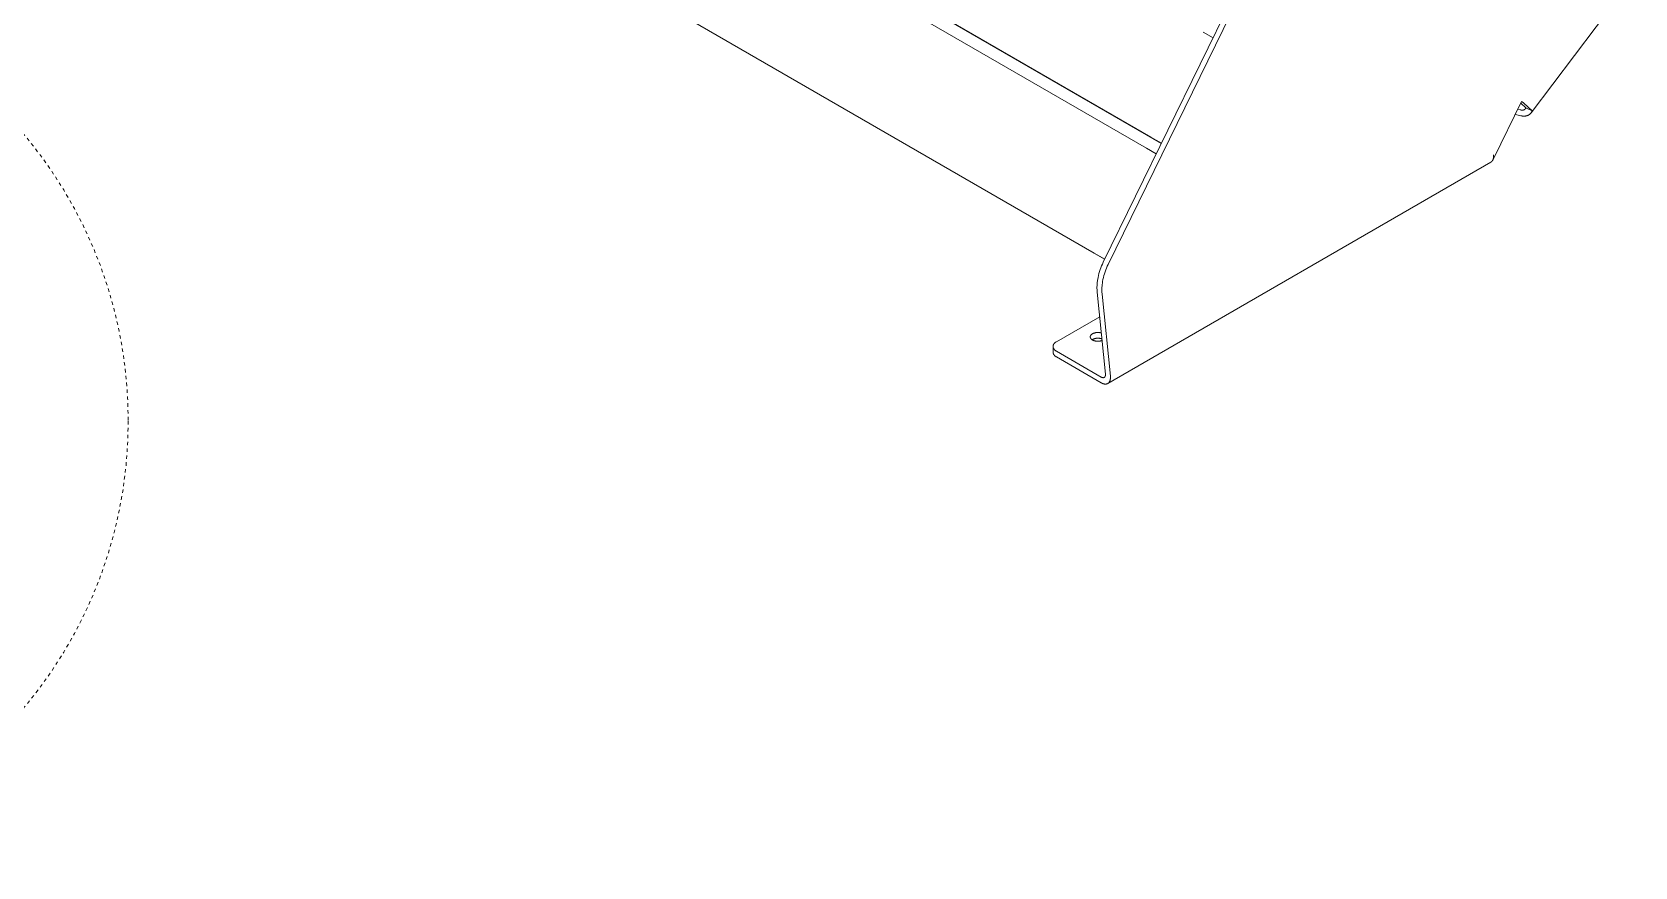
# Model space of a CAD drawing. Header units: inches. Extents: x 3 to 193, y 3 to 134.
# Drawn here: x 127.72 to 174.38, y 23.14 to 47.44 of the extents above; entities that cross this region are included whole.
import ezdxf

# ---------------------------------------------------------------- set-up
doc = ezdxf.new("R2010")
doc.units = ezdxf.units.IN
doc.linetypes.add('HIDDEN', pattern=[1.905, 1.27, -0.635])
doc.layers.add('ZANO_R', color=7, linetype='Continuous', lineweight=0)
doc.layers.add('ZANO_R_przerywana', color=250, linetype='HIDDEN', lineweight=0)

msp = doc.modelspace()

# ---------------------------------------------------------------- linework, layer by layer
at = {"layer": 'ZANO_R'}
for p, q in [((131.06935, 61.24986), (160.29165, 44.37836)), ((130.86058, 60.97695), (160.1579, 44.06214)), ((160.59531, 44.19862), (131.57853, 60.95147)), ((128.9591, 58.14039), (158.63987, 41.00418)), ((158.94353, 40.82445), (129.46828, 57.84199)), ((165.09337, 53.38705), (158.90082, 40.73721)), ((165.23685, 53.32455), (159.04431, 40.67471)), ((174.38136, 49.0801), (171.35569, 45.0837)), ((161.81044, 47.43587), (161.80968, 47.43632)), ((161.81044, 47.43587), (162.09766, 47.26756)), ((170.27381, 43.76272), (171.08104, 45.41169)), ((171.20681, 45.23578), (171.06065, 45.37004)), ((171.08104, 45.41169), (171.09559, 45.40371)), ((171.09559, 45.40371), (171.10986, 45.39526)), ((171.10986, 45.39526), (171.12385, 45.38635)), ((171.12385, 45.38635), (171.13754, 45.37697)), ((171.13754, 45.37697), (171.15092, 45.36715)), ((171.15092, 45.36715), (171.3884, 45.14899)), ((170.89976, 45.04138), (171.05548, 45.00208)), ((171.05548, 45.169), (170.97249, 45.18994)), ((171.05548, 45.169), (171.06151, 45.16758)), ((171.06874, 44.99896), (171.05548, 45.00208)), ((171.06151, 45.16758), (171.0676, 45.16636)), ((171.0676, 45.16636), (171.07375, 45.16534)), ((171.08216, 44.99627), (171.06874, 44.99896)), ((171.07375, 45.16534), (171.07685, 45.16492)), ((171.07685, 45.16492), (171.07994, 45.16454)), ((171.07994, 45.16454), (171.08305, 45.16423)), ((171.09569, 44.99403), (171.08216, 44.99627)), ((171.08305, 45.16423), (171.08616, 45.16397)), ((171.08616, 45.16397), (171.08927, 45.16377)), ((171.08927, 45.16377), (171.09238, 45.16363)), ((171.09238, 45.16363), (171.09549, 45.16355)), ((171.09549, 45.16355), (171.0986, 45.16353)), ((171.10249, 44.99309), (171.09569, 44.99403)), ((171.0986, 45.16353), (171.1017, 45.16357)), ((171.1017, 45.16357), (171.10479, 45.16368)), ((171.10931, 44.99227), (171.10249, 44.99309)), ((171.10479, 45.16368), (171.10787, 45.16385)), ((171.10787, 45.16385), (171.11094, 45.16408)), ((171.11614, 44.99158), (171.10931, 44.99227)), ((171.11094, 45.16408), (171.114, 45.16438)), ((171.114, 45.16438), (171.11703, 45.16474)), ((171.12298, 44.99101), (171.11614, 44.99158)), ((171.11703, 45.16474), (171.12005, 45.16516)), ((171.12005, 45.16516), (171.12305, 45.16565)), ((171.12983, 44.99057), (171.12298, 44.99101)), ((171.12305, 45.16565), (171.12602, 45.16621)), ((171.12602, 45.16621), (171.12897, 45.16683)), ((171.12897, 45.16683), (171.13189, 45.16752)), ((171.13667, 44.99026), (171.12983, 44.99057)), ((171.13189, 45.16752), (171.13478, 45.16827)), ((171.13478, 45.16827), (171.13763, 45.16909)), ((171.14351, 44.99009), (171.13667, 44.99026)), ((171.13763, 45.16909), (171.14046, 45.16997)), ((171.14046, 45.16997), (171.14324, 45.17092)), ((171.14324, 45.17092), (171.14599, 45.17193)), ((171.15035, 44.99004), (171.14351, 44.99009)), ((171.14599, 45.17193), (171.1487, 45.173)), ((171.1487, 45.173), (171.15136, 45.17414)), ((171.15717, 44.99014), (171.15035, 44.99004)), ((171.15136, 45.17414), (171.15398, 45.17533)), ((171.15398, 45.17533), (171.15656, 45.17659)), ((171.15656, 45.17659), (171.15909, 45.17791)), ((171.16397, 44.99037), (171.15717, 44.99014)), ((171.15909, 45.17791), (171.16156, 45.17929)), ((171.16156, 45.17929), (171.16399, 45.18072)), ((171.17075, 44.99074), (171.16397, 44.99037)), ((171.16399, 45.18072), (171.16637, 45.18221)), ((171.16637, 45.18221), (171.16869, 45.18376)), ((171.16869, 45.18376), (171.17095, 45.18536)), ((171.1775, 44.99125), (171.17075, 44.99074)), ((171.17095, 45.18536), (171.17316, 45.18701)), ((171.17316, 45.18701), (171.17531, 45.18872)), ((171.17531, 45.18872), (171.17741, 45.19047)), ((171.17741, 45.19047), (171.17944, 45.19227)), ((171.18422, 44.9919), (171.1775, 44.99125)), ((171.17944, 45.19227), (171.18141, 45.19412)), ((171.18141, 45.19412), (171.18332, 45.19602)), ((171.18332, 45.19602), (171.18517, 45.19796)), ((171.1909, 44.9927), (171.18422, 44.9919)), ((171.18517, 45.19796), (171.18696, 45.19994)), ((171.18696, 45.19994), (171.18868, 45.20195)), ((171.18868, 45.20195), (171.19034, 45.20401)), ((171.19034, 45.20401), (171.19193, 45.2061)), ((171.19754, 44.99364), (171.1909, 44.9927)), ((171.19193, 45.2061), (171.19346, 45.20823)), ((171.19346, 45.20823), (171.19493, 45.21039)), ((171.19493, 45.21039), (171.19633, 45.21258)), ((171.19633, 45.21258), (171.19766, 45.2148)), ((171.20414, 44.99472), (171.19754, 44.99364)), ((171.19766, 45.2148), (171.19893, 45.21705)), ((171.19893, 45.21705), (171.20014, 45.21932)), ((171.20014, 45.21932), (171.20128, 45.22162)), ((171.20128, 45.22162), (171.20236, 45.22394)), ((171.20236, 45.22394), (171.20337, 45.22627)), ((171.20337, 45.22627), (171.20433, 45.22863)), ((171.21068, 44.99594), (171.20414, 44.99472)), ((171.20433, 45.22863), (171.20521, 45.231)), ((171.20521, 45.231), (171.20604, 45.23338)), ((171.20604, 45.23338), (171.20681, 45.23578)), ((171.3884, 45.14899), (171.20681, 45.23578)), ((171.21716, 44.99731), (171.21068, 44.99594)), ((171.22358, 44.99882), (171.21716, 44.99731)), ((171.22994, 45.00048), (171.22358, 44.99882)), ((171.23623, 45.00228), (171.22994, 45.00048)), ((171.24244, 45.00422), (171.23623, 45.00228)), ((171.24856, 45.0063), (171.24244, 45.00422)), ((171.25461, 45.00852), (171.24856, 45.0063)), ((171.26057, 45.01088), (171.25461, 45.00852)), ((171.26643, 45.01338), (171.26057, 45.01088)), ((171.27219, 45.01601), (171.26643, 45.01338)), ((171.27786, 45.01878), (171.27219, 45.01601)), ((171.28342, 45.02168), (171.27786, 45.01878)), ((171.28887, 45.02471), (171.28342, 45.02168)), ((171.29421, 45.02786), (171.28887, 45.02471)), ((171.29944, 45.03114), (171.29421, 45.02786)), ((171.30454, 45.03455), (171.29944, 45.03114)), ((171.30952, 45.03807), (171.30454, 45.03455)), ((171.31438, 45.04171), (171.30952, 45.03807)), ((171.31912, 45.04546), (171.31438, 45.04171)), ((171.32372, 45.04932), (171.31912, 45.04546)), ((171.32819, 45.05328), (171.32372, 45.04932)), ((171.33253, 45.05735), (171.32819, 45.05328)), ((171.33674, 45.06152), (171.33253, 45.05735)), ((171.3408, 45.06578), (171.33674, 45.06152)), ((171.34473, 45.07013), (171.3408, 45.06578)), ((171.34852, 45.07458), (171.34473, 45.07013)), ((171.35217, 45.0791), (171.34852, 45.07458)), ((171.35568, 45.08371), (171.35217, 45.0791)), ((171.35904, 45.08839), (171.35568, 45.08371)), ((171.36227, 45.09314), (171.35904, 45.08839)), ((171.36535, 45.09796), (171.36227, 45.09314)), ((171.36828, 45.10285), (171.36535, 45.09796)), ((171.37108, 45.10779), (171.36828, 45.10285)), ((171.37373, 45.11279), (171.37108, 45.10779)), ((171.37625, 45.11784), (171.37373, 45.11279)), ((171.37862, 45.12294), (171.37625, 45.11784)), ((171.38085, 45.12808), (171.37862, 45.12294)), ((171.38294, 45.13326), (171.38085, 45.12808)), ((171.3849, 45.13847), (171.38294, 45.13326)), ((171.38672, 45.14372), (171.3849, 45.13847)), ((171.3884, 45.14899), (171.38672, 45.14372)), ((160.29165, 44.37836), (160.59599, 44.20001)), ((160.15867, 44.0617), (160.1579, 44.06214)), ((160.15867, 44.0617), (160.44588, 43.89338)), ((170.18838, 43.6503), (159.03523, 37.21103)), ((170.19295, 43.65338), (170.18838, 43.6503)), ((170.1974, 43.65661), (170.19295, 43.65338)), ((170.20175, 43.65999), (170.1974, 43.65661)), ((170.20598, 43.66352), (170.20175, 43.65999)), ((170.21009, 43.66718), (170.20598, 43.66352)), ((170.21407, 43.67099), (170.21009, 43.66718)), ((170.21792, 43.67492), (170.21407, 43.67099)), ((170.22164, 43.67898), (170.21792, 43.67492)), ((170.22522, 43.68317), (170.22164, 43.67898)), ((170.22865, 43.68747), (170.22522, 43.68317)), ((170.23194, 43.69189), (170.22865, 43.68747)), ((170.23508, 43.69642), (170.23194, 43.69189)), ((170.23806, 43.70105), (170.23508, 43.69642)), ((170.24088, 43.70577), (170.23806, 43.70105)), ((170.24354, 43.71059), (170.24088, 43.70577)), ((170.24604, 43.7155), (170.24354, 43.71059)), ((170.24837, 43.72049), (170.24604, 43.7155)), ((170.25054, 43.72555), (170.24837, 43.72049)), ((170.25252, 43.73069), (170.25054, 43.72555)), ((170.25434, 43.73589), (170.25252, 43.73069)), ((170.25598, 43.74114), (170.25434, 43.73589)), ((170.25744, 43.74645), (170.25598, 43.74114)), ((170.25872, 43.75181), (170.25744, 43.74645)), ((170.25982, 43.7572), (170.25872, 43.75181)), ((170.26073, 43.76263), (170.25982, 43.7572)), ((170.26146, 43.76809), (170.26073, 43.76263)), ((170.26146, 43.76809), (170.26308, 43.77877)), ((170.27381, 43.76272), (170.26146, 43.76809)), ((170.26308, 43.77877), (170.26435, 43.78949)), ((170.26403, 43.86031), (170.27381, 43.76272)), ((170.26435, 43.78949), (170.26527, 43.80024)), ((170.26544, 43.84339), (170.2646, 43.85416)), ((170.26527, 43.80024), (170.26584, 43.81102)), ((170.26593, 43.83261), (170.26544, 43.84339)), ((170.26584, 43.81102), (170.26606, 43.82182)), ((170.26606, 43.82182), (170.26593, 43.83261)), ((158.63987, 41.00418), (158.94421, 40.82583)), ((158.85348, 40.63236), (158.83205, 40.57829)), ((158.87644, 40.68539), (158.85348, 40.63236)), ((158.90082, 40.73721), (158.87644, 40.68539)), ((159.01993, 40.62289), (158.99696, 40.56986)), ((159.04431, 40.67471), (159.01993, 40.62289)), ((158.72663, 40.13127), (158.72433, 40.10385)), ((158.72946, 40.15888), (158.72663, 40.13127)), ((158.73281, 40.18665), (158.72946, 40.15888)), ((158.73668, 40.21457), (158.73281, 40.18665)), ((158.74106, 40.24259), (158.73668, 40.21457)), ((158.75137, 40.29888), (158.74106, 40.24259)), ((158.7637, 40.35531), (158.75137, 40.29888)), ((158.778, 40.41167), (158.7637, 40.35531)), ((158.79421, 40.46775), (158.778, 40.41167)), ((158.81226, 40.52336), (158.79421, 40.46775)), ((158.83205, 40.57829), (158.81226, 40.52336)), ((158.88016, 40.15207), (158.87629, 40.12416)), ((158.88454, 40.18009), (158.88016, 40.15207)), ((158.89485, 40.23638), (158.88454, 40.18009)), ((158.90718, 40.29281), (158.89485, 40.23638)), ((158.92148, 40.34917), (158.90718, 40.29281)), ((158.9377, 40.40526), (158.92148, 40.34917)), ((158.95574, 40.46086), (158.9377, 40.40526)), ((158.97553, 40.5158), (158.95574, 40.46086)), ((158.99696, 40.56986), (158.97553, 40.5158)), ((158.72051, 40.02295), (158.72027, 39.99651)), ((158.72027, 39.99651), (158.72053, 39.97038)), ((158.72127, 40.04966), (158.72051, 40.02295)), ((158.72053, 39.97038), (158.72129, 39.94457)), ((158.72254, 40.07664), (158.72127, 40.04966)), ((158.72129, 39.94457), (158.72254, 39.9191)), ((158.72433, 40.10385), (158.72254, 40.07664)), ((158.72254, 39.9191), (158.72428, 39.89399)), ((158.72428, 39.89399), (158.72651, 39.86926)), ((158.72651, 39.86926), (158.96562, 37.48251)), ((158.86399, 39.96045), (158.86375, 39.93402)), ((158.86375, 39.93402), (158.86401, 39.90788)), ((158.86475, 39.98717), (158.86399, 39.96045)), ((158.86401, 39.90788), (158.86477, 39.88207)), ((158.86602, 40.01414), (158.86475, 39.98717)), ((158.86477, 39.88207), (158.86602, 39.8566)), ((158.86781, 40.04135), (158.86602, 40.01414)), ((158.86602, 39.8566), (158.86777, 39.8315)), ((158.86777, 39.8315), (158.86999, 39.80677)), ((158.87012, 40.06877), (158.86781, 40.04135)), ((158.86999, 39.80677), (159.1091, 37.42001)), ((158.87294, 40.09638), (158.87012, 40.06877)), ((158.87629, 40.12416), (158.87294, 40.09638)), ((157.541, 38.42717), (158.79826, 39.15305)), ((157.4412, 38.28806), (157.44123, 38.29061)), ((157.4412, 38.12114), (157.4412, 38.28806)), ((157.44123, 38.28552), (157.4412, 38.28806)), ((157.44123, 38.29061), (157.44131, 38.29316)), ((157.44131, 38.28297), (157.44123, 38.28552)), ((157.44131, 38.29316), (157.44146, 38.2957)), ((157.44146, 38.28043), (157.44131, 38.28297)), ((157.44146, 38.2957), (157.44165, 38.29824)), ((157.44165, 38.27789), (157.44146, 38.28043)), ((157.44165, 38.29824), (157.44191, 38.30078)), ((157.44191, 38.27535), (157.44165, 38.27789)), ((157.44191, 38.30078), (157.44222, 38.30332)), ((157.44222, 38.27281), (157.44191, 38.27535)), ((157.44222, 38.30332), (157.44259, 38.30585)), ((157.44259, 38.27028), (157.44222, 38.27281)), ((157.44259, 38.30585), (157.44302, 38.30838)), ((157.44302, 38.26775), (157.44259, 38.27028)), ((157.44302, 38.30838), (157.4435, 38.3109)), ((157.4435, 38.26522), (157.44302, 38.26775)), ((157.4435, 38.3109), (157.44404, 38.31342)), ((157.44404, 38.26271), (157.4435, 38.26522)), ((157.44404, 38.31342), (157.44463, 38.31593)), ((157.44463, 38.31593), (157.44528, 38.31844)), ((157.44528, 38.31844), (157.44599, 38.32093)), ((157.44599, 38.32093), (157.44675, 38.32342)), ((157.44675, 38.32342), (157.44756, 38.3259)), ((157.44756, 38.3259), (157.44843, 38.32837)), ((157.44843, 38.32837), (157.44935, 38.33084)), ((157.44935, 38.33084), (157.45032, 38.33329)), ((157.45032, 38.33329), (157.45135, 38.33572)), ((157.45135, 38.33572), (157.45243, 38.33815)), ((157.45243, 38.33815), (157.45356, 38.34057)), ((157.45356, 38.34057), (157.45474, 38.34297)), ((157.45474, 38.34297), (157.45597, 38.34536)), ((157.45597, 38.34536), (157.45725, 38.34774)), ((157.45725, 38.34774), (157.45858, 38.3501)), ((157.45858, 38.3501), (157.45996, 38.35245)), ((157.45996, 38.35245), (157.46139, 38.35478)), ((157.46139, 38.35478), (157.46287, 38.3571)), ((157.46287, 38.3571), (157.46596, 38.36168)), ((157.46596, 38.36168), (157.46923, 38.3662)), ((157.46923, 38.3662), (157.47267, 38.37064)), ((157.47267, 38.37064), (157.47629, 38.37501)), ((157.47629, 38.37501), (157.48007, 38.37931)), ((157.48007, 38.37931), (157.484, 38.38352)), ((157.484, 38.38352), (157.48809, 38.38765)), ((157.48809, 38.38765), (157.49232, 38.3917)), ((157.49232, 38.3917), (157.49668, 38.39566)), ((157.49668, 38.39566), (157.50118, 38.39953)), ((157.50118, 38.39953), (157.5058, 38.40331)), ((157.5058, 38.40331), (157.51053, 38.407)), ((157.51053, 38.407), (157.51538, 38.4106)), ((157.51538, 38.4106), (157.52032, 38.41411)), ((157.52032, 38.41411), (157.52536, 38.41751)), ((157.52536, 38.41751), (157.53049, 38.42083)), ((157.53049, 38.42083), (157.53571, 38.42405)), ((157.53571, 38.42405), (157.541, 38.42717)), ((158.5242, 38.56792), (158.52419, 38.56627)), ((158.52419, 38.56627), (158.5242, 38.56461)), ((158.52426, 38.56958), (158.5242, 38.56792)), ((158.5242, 38.56461), (158.52426, 38.56296)), ((158.52435, 38.57123), (158.52426, 38.56958)), ((158.52426, 38.56296), (158.52435, 38.56131)), ((158.52448, 38.57289), (158.52435, 38.57123)), ((158.52435, 38.56131), (158.52448, 38.55965)), ((158.52465, 38.57454), (158.52448, 38.57289)), ((158.52448, 38.55965), (158.52465, 38.558)), ((158.52485, 38.57619), (158.52465, 38.57454)), ((158.52465, 38.558), (158.52485, 38.55635)), ((158.52509, 38.57783), (158.52485, 38.57619)), ((158.52485, 38.55635), (158.52509, 38.55471)), ((158.52537, 38.57948), (158.52509, 38.57783)), ((158.52509, 38.55471), (158.52537, 38.55306)), ((158.52568, 38.58112), (158.52537, 38.57948)), ((158.52537, 38.55306), (158.52568, 38.55142)), ((158.52603, 38.58275), (158.52568, 38.58112)), ((158.52568, 38.55142), (158.52603, 38.54979)), ((158.52642, 38.58438), (158.52603, 38.58275)), ((158.52603, 38.54979), (158.52642, 38.54815)), ((158.52684, 38.58601), (158.52642, 38.58438)), ((158.52642, 38.54815), (158.52684, 38.54653)), ((158.5273, 38.58764), (158.52684, 38.58601)), ((158.52684, 38.54653), (158.5273, 38.5449)), ((158.52779, 38.58925), (158.5273, 38.58764)), ((158.5273, 38.5449), (158.52779, 38.54329)), ((158.52832, 38.59087), (158.52779, 38.58925)), ((158.52779, 38.54329), (158.52832, 38.54167)), ((158.52889, 38.59247), (158.52832, 38.59087)), ((158.52832, 38.54167), (158.52889, 38.54007)), ((158.52948, 38.59407), (158.52889, 38.59247)), ((158.52889, 38.54007), (158.52948, 38.53847)), ((158.53012, 38.59566), (158.52948, 38.59407)), ((158.52948, 38.53847), (158.53012, 38.53688)), ((158.53078, 38.59725), (158.53012, 38.59566)), ((158.53012, 38.53688), (158.53078, 38.53529)), ((158.53149, 38.59883), (158.53078, 38.59725)), ((158.53078, 38.53529), (158.53149, 38.53371)), ((158.53222, 38.6004), (158.53149, 38.59883)), ((158.53149, 38.53371), (158.53222, 38.53214)), ((158.53299, 38.60196), (158.53222, 38.6004)), ((158.53222, 38.53214), (158.53299, 38.53058)), ((158.53379, 38.60351), (158.53299, 38.60196)), ((158.53299, 38.53058), (158.53379, 38.52903)), ((158.53462, 38.60506), (158.53379, 38.60351)), ((158.53379, 38.52903), (158.53462, 38.52748)), ((158.53549, 38.60659), (158.53462, 38.60506)), ((158.53462, 38.52748), (158.53549, 38.52595)), ((158.53638, 38.60812), (158.53549, 38.60659)), ((158.53549, 38.52595), (158.53638, 38.52442)), ((158.53731, 38.60963), (158.53638, 38.60812)), ((158.53638, 38.52442), (158.53731, 38.5229)), ((158.53827, 38.61114), (158.53731, 38.60963)), ((158.53731, 38.5229), (158.53827, 38.5214)), ((158.54028, 38.61412), (158.53827, 38.61114)), ((158.53827, 38.5214), (158.54028, 38.51842)), ((158.5424, 38.61706), (158.54028, 38.61412)), ((158.54028, 38.51842), (158.5424, 38.51548)), ((158.54464, 38.61995), (158.5424, 38.61706)), ((158.5424, 38.51548), (158.54464, 38.51259)), ((158.54699, 38.62279), (158.54464, 38.61995)), ((158.54464, 38.51259), (158.54699, 38.50975)), ((158.54945, 38.62558), (158.54699, 38.62279)), ((158.54699, 38.50975), (158.54945, 38.50696)), ((158.55201, 38.62832), (158.54945, 38.62558)), ((158.54945, 38.50696), (158.55201, 38.50422)), ((158.55466, 38.631), (158.55201, 38.62832)), ((158.55201, 38.50422), (158.55466, 38.50154)), ((158.55741, 38.63363), (158.55466, 38.631)), ((158.55466, 38.50154), (158.55741, 38.49891)), ((158.56025, 38.63621), (158.55741, 38.63363)), ((158.55741, 38.49891), (158.56025, 38.49633)), ((158.56317, 38.63872), (158.56025, 38.63621)), ((158.56025, 38.49633), (158.56317, 38.49381)), ((158.56617, 38.64118), (158.56317, 38.63872)), ((158.56317, 38.49381), (158.56617, 38.49136)), ((158.56925, 38.64358), (158.56617, 38.64118)), ((158.56617, 38.49136), (158.56925, 38.48896)), ((158.5724, 38.64592), (158.56925, 38.64358)), ((158.56925, 38.48896), (158.5724, 38.48662)), ((158.57562, 38.6482), (158.5724, 38.64592)), ((158.5724, 38.48662), (158.57562, 38.48434)), ((158.57889, 38.65041), (158.57562, 38.6482)), ((158.57562, 38.48434), (158.57889, 38.48213)), ((158.5834, 38.48638), (158.57787, 38.48281)), ((158.58223, 38.65257), (158.57889, 38.65041)), ((158.57889, 38.48213), (158.58223, 38.47997)), ((158.58562, 38.65466), (158.58223, 38.65257)), ((158.58223, 38.47997), (158.58562, 38.47788)), ((158.58905, 38.48976), (158.5834, 38.48638)), ((158.58905, 38.65669), (158.58562, 38.65466)), ((158.58562, 38.47788), (158.58905, 38.47585)), ((158.59984, 38.66193), (158.58905, 38.65669)), ((158.58905, 38.48976), (158.59963, 38.49488)), ((158.58905, 38.47585), (158.59519, 38.47245)), ((158.59519, 38.47245), (158.60164, 38.46913)), ((158.59963, 38.49488), (158.61037, 38.49965)), ((158.6108, 38.66679), (158.59984, 38.66193)), ((158.60164, 38.46913), (158.60841, 38.46591)), ((158.60841, 38.46591), (158.61549, 38.46282)), ((158.61037, 38.49965), (158.62126, 38.50405)), ((158.62193, 38.67128), (158.6108, 38.66679)), ((158.61549, 38.46282), (158.62289, 38.45985)), ((158.62126, 38.50405), (158.63229, 38.50808)), ((158.6332, 38.67538), (158.62193, 38.67128)), ((158.62289, 38.45985), (158.63058, 38.45702)), ((158.63058, 38.45702), (158.63856, 38.45435)), ((158.63229, 38.50808), (158.64346, 38.51174)), ((158.6446, 38.6791), (158.6332, 38.67538)), ((158.63856, 38.45435), (158.64681, 38.45184)), ((158.64346, 38.51174), (158.65474, 38.51503)), ((158.65612, 38.68242), (158.6446, 38.6791)), ((158.64681, 38.45184), (158.65533, 38.44952)), ((158.65474, 38.51503), (158.66612, 38.51793)), ((158.65533, 38.44952), (158.66409, 38.44739)), ((158.66775, 38.68535), (158.65612, 38.68242)), ((158.66409, 38.44739), (158.67307, 38.44546)), ((158.66612, 38.51793), (158.67759, 38.52046)), ((158.67948, 38.68787), (158.66775, 38.68535)), ((158.67307, 38.44546), (158.68225, 38.44375)), ((158.67759, 38.52046), (158.68914, 38.5226)), ((158.69128, 38.68999), (158.67948, 38.68787)), ((158.68225, 38.44375), (158.69162, 38.44227)), ((158.68914, 38.5226), (158.70076, 38.52435)), ((158.70315, 38.69171), (158.69128, 38.68999)), ((158.69162, 38.44227), (158.70114, 38.44101)), ((158.70076, 38.52435), (158.71243, 38.52571)), ((158.70114, 38.44101), (158.7108, 38.44)), ((158.71507, 38.69301), (158.70315, 38.69171)), ((158.7108, 38.44), (158.72055, 38.43923)), ((158.71243, 38.52571), (158.72414, 38.52668)), ((158.72703, 38.69391), (158.71507, 38.69301)), ((158.72055, 38.43923), (158.73038, 38.43871)), ((158.72414, 38.52668), (158.73587, 38.52726)), ((158.73902, 38.6944), (158.72703, 38.69391)), ((158.73038, 38.43871), (158.74026, 38.43844)), ((158.73587, 38.52726), (158.74762, 38.52744)), ((158.75101, 38.69448), (158.73902, 38.6944)), ((158.74026, 38.43844), (158.75015, 38.43843)), ((158.74762, 38.52744), (158.75936, 38.52723)), ((158.75015, 38.43843), (158.76003, 38.43867)), ((158.763, 38.69414), (158.75101, 38.69448)), ((158.75936, 38.52723), (158.7711, 38.52663)), ((158.76003, 38.43867), (158.76986, 38.43917)), ((158.77497, 38.69339), (158.763, 38.69414)), ((158.76986, 38.43917), (158.77962, 38.43991)), ((158.7711, 38.52663), (158.7828, 38.52563)), ((158.7869, 38.69224), (158.77497, 38.69339)), ((158.77962, 38.43991), (158.78929, 38.44091)), ((158.7828, 38.52563), (158.79447, 38.52425)), ((158.7988, 38.69067), (158.7869, 38.69224)), ((158.78929, 38.44091), (158.79882, 38.44214)), ((158.79447, 38.52425), (158.80608, 38.52247)), ((158.81063, 38.6887), (158.7988, 38.69067)), ((158.79882, 38.44214), (158.80821, 38.44361)), ((158.80608, 38.52247), (158.81763, 38.52031)), ((158.80821, 38.44361), (158.81741, 38.4453)), ((158.82238, 38.68633), (158.81063, 38.6887)), ((158.81741, 38.4453), (158.82641, 38.4472)), ((158.81763, 38.52031), (158.8291, 38.51776)), ((158.83405, 38.68355), (158.82238, 38.68633)), ((158.82641, 38.4472), (158.83519, 38.44931)), ((158.8291, 38.51776), (158.84047, 38.51483)), ((158.84561, 38.68038), (158.83405, 38.68355)), ((158.83519, 38.44931), (158.84373, 38.45162)), ((158.84047, 38.51483), (158.85174, 38.51152)), ((158.84373, 38.45162), (158.85201, 38.45411)), ((158.85174, 38.51152), (158.8629, 38.50783)), ((158.85201, 38.45411), (158.86002, 38.45676)), ((158.86002, 38.45676), (158.86773, 38.45958)), ((157.44123, 38.11859), (157.4412, 38.12114)), ((157.44131, 38.11605), (157.44123, 38.11859)), ((157.44146, 38.1135), (157.44131, 38.11605)), ((157.44165, 38.11096), (157.44146, 38.1135)), ((157.44191, 38.10842), (157.44165, 38.11096)), ((157.44222, 38.10589), (157.44191, 38.10842)), ((157.44259, 38.10335), (157.44222, 38.10589)), ((157.44302, 38.10082), (157.44259, 38.10335)), ((157.4435, 38.0983), (157.44302, 38.10082)), ((157.44404, 38.09578), (157.4435, 38.0983)), ((157.44463, 38.2602), (157.44404, 38.26271)), ((157.44463, 38.09327), (157.44404, 38.09578)), ((157.44528, 38.25769), (157.44463, 38.2602)), ((157.44528, 38.09077), (157.44463, 38.09327)), ((157.44599, 38.25519), (157.44528, 38.25769)), ((157.44599, 38.08827), (157.44528, 38.09077)), ((157.44675, 38.25271), (157.44599, 38.25519)), ((157.44675, 38.08578), (157.44599, 38.08827)), ((157.44756, 38.25022), (157.44675, 38.25271)), ((157.44756, 38.0833), (157.44675, 38.08578)), ((157.44843, 38.24775), (157.44756, 38.25022)), ((157.44843, 38.08083), (157.44756, 38.0833)), ((157.44935, 38.24529), (157.44843, 38.24775)), ((157.44935, 38.07837), (157.44843, 38.08083)), ((157.45032, 38.24284), (157.44935, 38.24529)), ((157.45032, 38.07592), (157.44935, 38.07837)), ((157.45135, 38.2404), (157.45032, 38.24284)), ((157.45135, 38.07348), (157.45032, 38.07592)), ((157.45243, 38.23798), (157.45135, 38.2404)), ((157.45243, 38.07105), (157.45135, 38.07348)), ((157.45356, 38.23556), (157.45243, 38.23798)), ((157.45356, 38.06864), (157.45243, 38.07105)), ((157.45474, 38.23316), (157.45356, 38.23556)), ((157.45474, 38.06623), (157.45356, 38.06864)), ((157.45597, 38.23077), (157.45474, 38.23316)), ((157.45597, 38.06384), (157.45474, 38.06623)), ((157.45725, 38.22839), (157.45597, 38.23077)), ((157.45725, 38.06147), (157.45597, 38.06384)), ((157.45858, 38.22603), (157.45725, 38.22839)), ((157.45858, 38.05911), (157.45725, 38.06147)), ((157.45996, 38.22368), (157.45858, 38.22603)), ((157.45996, 38.05676), (157.45858, 38.05911)), ((157.46139, 38.22135), (157.45996, 38.22368)), ((157.46139, 38.05443), (157.45996, 38.05676)), ((157.46287, 38.21903), (157.46139, 38.22135)), ((157.46287, 38.05211), (157.46139, 38.05443)), ((157.46596, 38.21445), (157.46287, 38.21903)), ((157.46596, 38.04752), (157.46287, 38.05211)), ((157.46923, 38.20993), (157.46596, 38.21445)), ((157.46923, 38.04301), (157.46596, 38.04752)), ((157.47267, 38.20549), (157.46923, 38.20993)), ((157.47267, 38.03856), (157.46923, 38.04301)), ((157.47629, 38.20111), (157.47267, 38.20549)), ((157.47629, 38.03419), (157.47267, 38.03856)), ((157.48007, 38.19682), (157.47629, 38.20111)), ((157.48007, 38.0299), (157.47629, 38.03419)), ((157.484, 38.19261), (157.48007, 38.19682)), ((157.484, 38.02568), (157.48007, 38.0299)), ((157.48809, 38.18847), (157.484, 38.19261)), ((157.48809, 38.02155), (157.484, 38.02568)), ((157.49232, 38.18443), (157.48809, 38.18847)), ((157.49232, 38.0175), (157.48809, 38.02155)), ((157.49668, 38.18047), (157.49232, 38.18443)), ((157.49668, 38.01354), (157.49232, 38.0175)), ((157.50118, 38.1766), (157.49668, 38.18047)), ((157.50118, 38.00967), (157.49668, 38.01354)), ((157.5058, 38.17281), (157.50118, 38.1766)), ((157.5058, 38.00589), (157.50118, 38.00967)), ((157.51053, 38.16912), (157.5058, 38.17281)), ((157.51053, 38.0022), (157.5058, 38.00589)), ((157.51538, 38.16553), (157.51053, 38.16912)), ((157.51538, 37.9986), (157.51053, 38.0022)), ((157.52032, 38.16202), (157.51538, 38.16553)), ((157.52032, 37.9951), (157.51538, 37.9986)), ((157.52536, 38.15861), (157.52032, 38.16202)), ((157.52536, 37.99169), (157.52032, 37.9951)), ((157.53049, 38.1553), (157.52536, 38.15861)), ((157.53049, 37.98838), (157.52536, 37.99169)), ((157.53571, 38.15208), (157.53049, 38.1553)), ((157.53571, 37.98516), (157.53049, 37.98838)), ((157.541, 38.14896), (157.53571, 38.15208)), ((157.541, 37.98204), (157.53571, 37.98516)), ((158.84605, 37.39549), (157.541, 38.14896)), ((157.541, 37.98204), (158.84605, 37.22856)), ((158.84605, 37.39549), (158.84915, 37.39374)), ((158.84915, 37.39374), (158.85227, 37.39208)), ((158.85227, 37.39208), (158.85539, 37.39051)), ((158.85539, 37.39051), (158.85853, 37.38903)), ((158.85853, 37.38903), (158.86166, 37.38765)), ((158.86166, 37.38765), (158.8648, 37.38636)), ((158.8648, 37.38636), (158.86794, 37.38517)), ((158.86794, 37.38517), (158.87107, 37.38407)), ((158.87107, 37.38407), (158.8742, 37.38309)), ((158.8742, 37.38309), (158.87731, 37.38221)), ((158.87731, 37.38221), (158.8804, 37.38143)), ((158.8804, 37.38143), (158.88348, 37.38076)), ((158.88348, 37.38076), (158.88653, 37.3802)), ((158.88653, 37.3802), (158.88956, 37.37976)), ((158.88956, 37.37976), (158.89107, 37.37957)), ((158.89107, 37.37957), (158.89256, 37.37942)), ((158.89256, 37.37942), (158.89405, 37.37929)), ((158.89405, 37.37929), (158.89553, 37.3792)), ((158.89553, 37.3792), (158.897, 37.37912)), ((158.897, 37.37912), (158.89846, 37.37908)), ((158.89846, 37.37908), (158.89991, 37.37907)), ((158.89991, 37.37907), (158.90135, 37.37908)), ((158.90135, 37.37908), (158.90278, 37.37912)), ((158.90278, 37.37912), (158.9042, 37.37919)), ((158.9042, 37.37919), (158.90561, 37.37929)), ((158.90561, 37.37929), (158.90701, 37.37942)), ((158.90701, 37.37942), (158.90839, 37.37957)), ((158.90839, 37.37957), (158.90977, 37.37975)), ((158.90977, 37.37975), (158.91113, 37.37996)), ((158.91113, 37.37996), (158.91248, 37.38019)), ((158.91248, 37.38019), (158.91381, 37.38046)), ((158.91381, 37.38046), (158.91513, 37.38075)), ((158.91513, 37.38075), (158.91644, 37.38106)), ((158.91644, 37.38106), (158.91773, 37.38141)), ((158.91773, 37.38141), (158.91901, 37.38178)), ((158.91901, 37.38178), (158.92027, 37.38217)), ((158.92027, 37.38217), (158.92152, 37.38259)), ((158.92152, 37.38259), (158.92275, 37.38304)), ((158.92275, 37.38304), (158.92397, 37.38352)), ((158.92397, 37.38352), (158.92517, 37.38401)), ((158.92517, 37.38401), (158.92636, 37.38454)), ((158.92636, 37.38454), (158.92753, 37.38509)), ((158.92753, 37.38509), (158.92868, 37.38566)), ((158.92868, 37.38566), (158.92982, 37.38626)), ((158.92982, 37.38626), (158.93093, 37.38688)), ((158.93093, 37.38688), (158.93204, 37.38752)), ((158.93204, 37.38752), (158.93312, 37.38819)), ((158.93312, 37.38819), (158.93419, 37.38888)), ((158.93419, 37.38888), (158.93524, 37.38959)), ((158.93524, 37.38959), (158.93628, 37.39033)), ((158.93628, 37.39033), (158.93729, 37.39109)), ((158.93729, 37.39109), (158.9383, 37.39187)), ((158.9383, 37.39187), (158.93929, 37.39268)), ((158.93929, 37.39268), (158.94027, 37.39352)), ((158.94027, 37.39352), (158.94124, 37.39438)), ((158.94124, 37.39438), (158.94219, 37.39527)), ((158.94219, 37.39527), (158.94313, 37.39618)), ((158.94313, 37.39618), (158.94406, 37.39712)), ((158.94406, 37.39712), (158.94497, 37.39808)), ((158.94497, 37.39808), (158.94586, 37.39907)), ((158.94586, 37.39907), (158.94674, 37.40009)), ((158.94674, 37.40009), (158.9476, 37.40113)), ((158.9476, 37.40113), (158.94845, 37.40219)), ((158.94845, 37.40219), (158.94928, 37.40328)), ((158.94928, 37.40328), (158.95009, 37.4044)), ((158.95009, 37.4044), (158.95089, 37.40554)), ((158.95089, 37.40554), (158.95167, 37.4067)), ((158.95167, 37.4067), (158.95243, 37.40789)), ((158.95243, 37.40789), (158.95317, 37.4091)), ((158.95317, 37.4091), (158.9539, 37.41034)), ((158.9539, 37.41034), (158.9546, 37.4116)), ((158.9546, 37.4116), (158.95529, 37.41288)), ((158.95529, 37.41288), (158.95596, 37.41419)), ((158.95596, 37.41419), (158.95661, 37.41552)), ((158.95661, 37.41552), (158.95724, 37.41687)), ((158.95724, 37.41687), (158.95785, 37.41824)), ((158.95785, 37.41824), (158.95845, 37.41963)), ((158.95845, 37.41963), (158.95902, 37.42105)), ((158.95902, 37.42105), (158.9601, 37.42394)), ((158.9601, 37.42394), (158.9611, 37.42692)), ((158.9611, 37.42692), (158.96202, 37.42997)), ((158.96202, 37.42997), (158.96285, 37.4331)), ((158.96285, 37.4331), (158.9636, 37.43629)), ((158.9636, 37.43629), (158.96426, 37.43956)), ((158.96426, 37.43956), (158.96484, 37.44288)), ((158.96484, 37.44288), (158.96533, 37.44627)), ((158.96533, 37.44627), (158.96574, 37.44971)), ((158.96596, 37.47876), (158.96562, 37.48251)), ((158.96574, 37.44971), (158.96606, 37.45321)), ((158.96622, 37.47502), (158.96596, 37.47876)), ((158.96606, 37.45321), (158.9663, 37.45675)), ((158.9664, 37.4713), (158.96622, 37.47502)), ((158.9663, 37.45675), (158.96645, 37.46033)), ((158.9665, 37.46762), (158.9664, 37.4713)), ((158.96645, 37.46033), (158.96651, 37.46396)), ((158.96651, 37.46396), (158.9665, 37.46762)), ((159.10739, 37.33284), (159.10612, 37.32552)), ((159.10847, 37.34029), (159.10739, 37.33284)), ((159.10937, 37.34786), (159.10847, 37.34029)), ((159.1091, 37.42001), (159.10985, 37.41175)), ((159.11007, 37.35555), (159.10937, 37.34786)), ((159.10985, 37.41175), (159.11042, 37.40353)), ((159.11059, 37.36334), (159.11007, 37.35555)), ((159.11042, 37.40353), (159.11082, 37.39536)), ((159.11092, 37.37123), (159.11059, 37.36334)), ((159.11082, 37.39536), (159.11103, 37.38725)), ((159.11107, 37.3792), (159.11092, 37.37123)), ((159.11103, 37.38725), (159.11107, 37.3792)), ((158.85287, 37.22473), (158.84605, 37.22856)), ((158.85972, 37.22108), (158.85287, 37.22473)), ((158.8666, 37.21762), (158.85972, 37.22108)), ((158.87349, 37.21437), (158.8666, 37.21762)), ((158.8804, 37.21131), (158.87349, 37.21437)), ((158.8873, 37.20848), (158.8804, 37.21131)), ((158.89421, 37.20586), (158.8873, 37.20848)), ((158.9011, 37.20346), (158.89421, 37.20586)), ((158.90797, 37.20128), (158.9011, 37.20346)), ((158.91482, 37.19934), (158.90797, 37.20128)), ((158.92163, 37.19764), (158.91482, 37.19934)), ((158.92839, 37.19617), (158.92163, 37.19764)), ((158.93511, 37.19494), (158.92839, 37.19617)), ((158.94178, 37.19396), (158.93511, 37.19494)), ((158.94509, 37.19356), (158.94178, 37.19396)), ((158.94838, 37.19322), (158.94509, 37.19356)), ((158.95165, 37.19294), (158.94838, 37.19322)), ((158.9549, 37.19272), (158.95165, 37.19294)), ((158.95814, 37.19257), (158.9549, 37.19272)), ((158.96135, 37.19247), (158.95814, 37.19257)), ((158.96454, 37.19244), (158.96135, 37.19247)), ((158.96772, 37.19247), (158.96454, 37.19244)), ((158.97086, 37.19256), (158.96772, 37.19247)), ((158.97399, 37.19272), (158.97086, 37.19256)), ((158.97709, 37.19293), (158.97399, 37.19272)), ((158.98016, 37.19321), (158.97709, 37.19293)), ((158.98321, 37.19354), (158.98016, 37.19321)), ((158.98623, 37.19394), (158.98321, 37.19354)), ((158.98922, 37.1944), (158.98623, 37.19394)), ((158.99218, 37.19492), (158.98922, 37.1944)), ((158.99512, 37.1955), (158.99218, 37.19492)), ((158.99802, 37.19613), (158.99512, 37.1955)), ((159.0009, 37.19683), (158.99802, 37.19613)), ((159.00374, 37.19759), (159.0009, 37.19683)), ((159.00655, 37.1984), (159.00374, 37.19759)), ((159.00933, 37.19927), (159.00655, 37.1984)), ((159.01208, 37.2002), (159.00933, 37.19927)), ((159.01479, 37.20118), (159.01208, 37.2002)), ((159.01747, 37.20223), (159.01479, 37.20118)), ((159.02011, 37.20332), (159.01747, 37.20223)), ((159.02272, 37.20448), (159.02011, 37.20332)), ((159.02529, 37.20568), (159.02272, 37.20448)), ((159.02783, 37.20694), (159.02529, 37.20568)), ((159.03033, 37.20826), (159.02783, 37.20694)), ((159.03279, 37.20962), (159.03033, 37.20826)), ((159.03522, 37.21104), (159.03279, 37.20962)), ((159.03761, 37.21251), (159.03522, 37.21104)), ((159.03996, 37.21403), (159.03761, 37.21251)), ((159.04227, 37.21559), (159.03996, 37.21403)), ((159.04454, 37.21721), (159.04227, 37.21559)), ((159.04679, 37.21888), (159.04454, 37.21721)), ((159.049, 37.22061), (159.04679, 37.21888)), ((159.05118, 37.22239), (159.049, 37.22061)), ((159.05334, 37.22423), (159.05118, 37.22239)), ((159.05547, 37.22612), (159.05334, 37.22423)), ((159.05756, 37.22808), (159.05547, 37.22612)), ((159.05963, 37.23009), (159.05756, 37.22808)), ((159.06166, 37.23215), (159.05963, 37.23009)), ((159.06366, 37.23427), (159.06166, 37.23215)), ((159.06563, 37.23645), (159.06366, 37.23427)), ((159.06756, 37.23868), (159.06563, 37.23645)), ((159.06946, 37.24097), (159.06756, 37.23868)), ((159.07132, 37.24332), (159.06946, 37.24097)), ((159.07315, 37.24572), (159.07132, 37.24332)), ((159.07494, 37.24817), (159.07315, 37.24572)), ((159.07669, 37.25068), (159.07494, 37.24817)), ((159.0784, 37.25324), (159.07669, 37.25068)), ((159.08008, 37.25585), (159.0784, 37.25324)), ((159.08172, 37.25852), (159.08008, 37.25585)), ((159.08331, 37.26124), (159.08172, 37.25852)), ((159.08487, 37.26401), (159.08331, 37.26124)), ((159.08638, 37.26683), (159.08487, 37.26401)), ((159.08785, 37.26971), (159.08638, 37.26683)), ((159.08928, 37.27263), (159.08785, 37.26971)), ((159.09067, 37.2756), (159.08928, 37.27263)), ((159.09202, 37.27862), (159.09067, 37.2756)), ((159.09332, 37.28169), (159.09202, 37.27862)), ((159.09457, 37.2848), (159.09332, 37.28169)), ((159.09696, 37.29117), (159.09457, 37.2848)), ((159.09916, 37.29771), (159.09696, 37.29117)), ((159.10118, 37.30442), (159.09916, 37.29771)), ((159.10301, 37.3113), (159.10118, 37.30442)), ((159.10466, 37.31834), (159.10301, 37.3113)), ((159.10612, 37.32552), (159.10466, 37.31834))]:
    msp.add_line(p, q, dxfattribs=at)
at = {"layer": 'ZANO_R_przerywana', "color": 1, "ltscale": 0.05}
msp.add_circle((117.54377, 36.116), 12.97377, dxfattribs=at)

doc.saveas('drawing.dxf')
